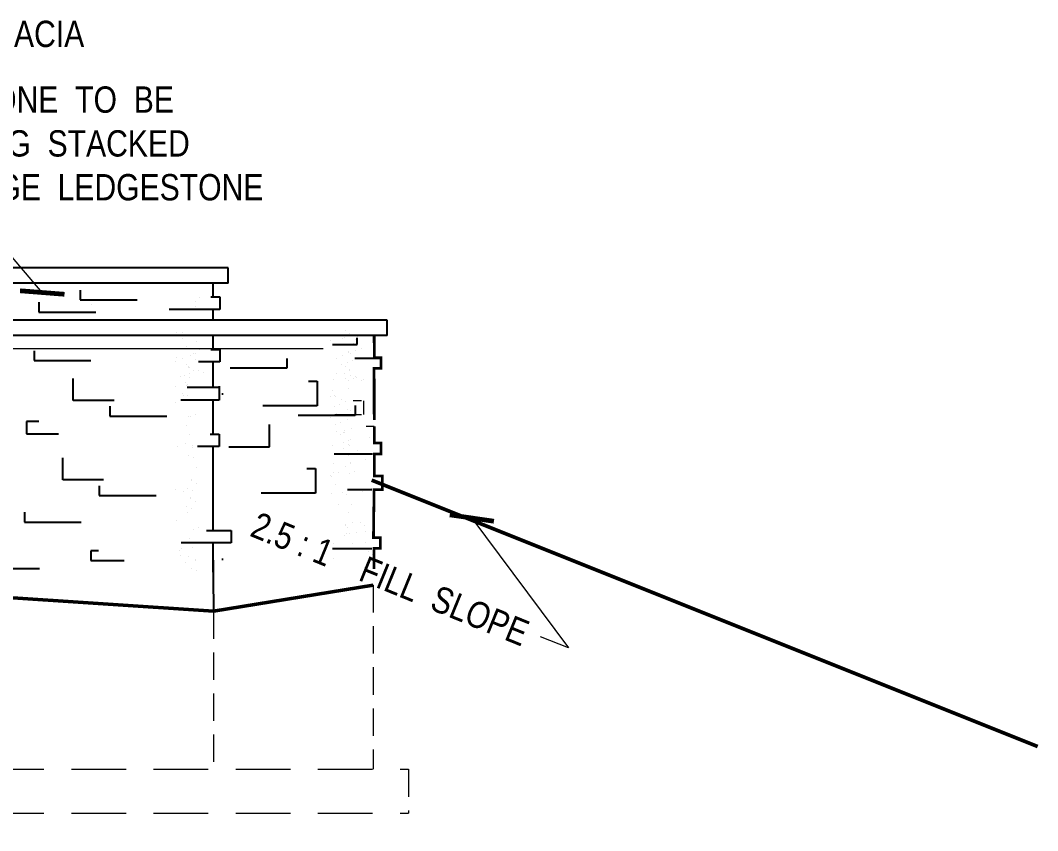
# Model space of a CAD drawing. Header units: inches. Extents: x 913 to 4010, y 85 to 6286.
# Drawn here: x 3668.3 to 3900.5, y 305.5 to 490.4 of the extents above; entities that cross this region are included whole.
import ezdxf

# ---------------------------------------------------------------- set-up
doc = ezdxf.new("R2010")
doc.units = ezdxf.units.IN
doc.header["$MEASUREMENT"] = 0
doc.linetypes.add('CENTER', pattern=[2, 1.25, -0.25, 0.25, -0.25])
doc.linetypes.add('HIDDEN', pattern=[0.375, 0.25, -0.125])
doc.layers.add('FINISHED GRADE', color=3, linetype='Continuous', lineweight=50)
doc.layers.add('FOUNDATION', color=7, linetype='HIDDEN', lineweight=20)
for name, color, linetype in [('NORTH_ELEVATION', 7, 'Continuous'), ('SOUTH_ELEVATION', 7, 'Continuous'), ('SOUTH_ELEVATION_TEXT', 7, 'Continuous')]:
    doc.layers.add(name, color=color, linetype=linetype)
doc.styles.add('ARCHENT', font='technical.ttf', dxfattribs={"height": 6})
doc.styles.add('ARCHENTLTD', font='technical.ttf', dxfattribs={"height": 0.1875})
doc.dimstyles.new('ARCHENTLTD', dxfattribs={"dimscale": 0.05, "dimtxt": 0.1875, "dimasz": 3, "dimexe": 9, "dimexo": 1, "dimgap": 2.5, "dimtad": 0, "dimdec": 1, "dimzin": 1, "dimdsep": 46, "dimlunit": 4, "dimtxsty": 'ARCHENTLTD', "dimblk": 'ARCHTICK', "dimcen": 6, "dimclrd": 256, "dimclre": 256, "dimclrt": 256, "dimaunit": 1, "dimadec": 0, "dimazin": 0, "dimtfac": 1, "dimtdec": 1, "dimtofl": 0, "dimtmove": 1, "dimatfit": 3, "dimldrblk": 'ARCHTICK', "dimfxl": 1, "dimfrac": 2, "dimtolj": 1, "dimtzin": 0, "dimlwd": 9, "dimlwe": 9, "dimarcsym": 0})

# ---------------------------------------------------------------- blocks, each defined once
blk = doc.blocks.new('_ArchTick')
at = {"color": 0, "linetype": 'ByBlock', "const_width": 0.15}
blk.add_lwpolyline([(-0.5, -0.5), (0.5, 0.5)], dxfattribs=at)

msp = doc.modelspace()

# ---------------------------------------------------------------- hatches: boundary and pattern name
at = {"layer": 'NORTH_ELEVATION', "linetype": 'Continuous', "ltscale": 0.5}
h = msp.add_hatch(dxfattribs=at)
h.set_pattern_fill('AR-SAND', color=27, scale=36, style=0)
h.set_pattern_definition([(142.5, (4013.052195551773, 1204.703247784856), (2.267760891945894, 69.36565568447371), [0, -54.72, 0, -61.2, 0, -58.5]), (172.5, (4013.052195551773, 1204.703247784856), (-63.71196138963818, 101.5972583482707), [0, -29.52, 0, -49.32000000000001, 0, -18.9]), (212.5, (4057.332195551772, 1204.703247784856), (-112.1091070230538, 0.2037259273307219), [0, -18, 0, -64.8, 0, -84.60000000000001]), (222.5, (4057.332195551772, 1204.703247784856), (-108.2205577646026, 31.59632033763297), [0, -9, 0, -42.48, 0, -48.6])])
h.paths.add_polyline_path([(3707.24217178551, 417.4828014544073), (3717.925417588279, 417.4829375887189), (3717.925417588279, 311.4880005255832), (3715.913344425632, 311.4880005255832), (3715.913344425632, 307.4880005255832), (3717.891886942775, 307.4880005255832), (3717.891886942775, 305.4880005255832), (3707.24217178551, 305.4880005255832)])

# ---------------------------------------------------------------- linework, layer by layer
at = {"layer": 'FINISHED GRADE', "color": 3, "ltscale": 25}
msp.add_line((3748.494645324727, 385.5173335094884), (3900.452546145709, 324.7028857393603), dxfattribs=at)
at = {"layer": 'FINISHED GRADE', "color": 3}
for p, q in [((3623.619032276445, 361.5198111035062), (3712.34905176759, 355.5499907631365)), ((3712.34905176759, 355.5499907631364), (3748.839490760227, 361.5198111035062))]:
    msp.add_line(p, q, dxfattribs=at)
at = {"layer": 'FOUNDATION', "color": 7, "ltscale": 25}
for p, q in [((3748.839490760227, 361.5198111035062), (3748.839490760227, 319.4880005255796)), ((3712.34905176759, 355.5499907631365), (3712.34905176759, 319.4880005255797))]:
    msp.add_line(p, q, dxfattribs=at)
at = {"layer": 'FOUNDATION', "ltscale": 25}
msp.add_line((3756.839490760227, 319.4880005255797), (3756.839490760227, 309.4880005255832), dxfattribs=at)
at = {"layer": 'NORTH_ELEVATION', "color": 27}
for p, q in [((3715.720900437247, 433.9880005255832), (3648.723888293535, 433.9880005255832)), ((3715.720900437247, 430.4880005255832), (3715.720900437247, 433.9880005255832)), ((3715.720900437247, 430.4880005255832), (3648.723888293535, 430.4880005255832)), ((3752.023963485666, 421.9880005255832), (3648.723888293535, 421.9880005255832)), ((3752.023963485666, 418.4880005255832), (3752.023963485666, 421.9880005255832)), ((3752.023963485666, 418.4880005255832), (3648.723888293535, 418.4880005255832))]:
    msp.add_line(p, q, dxfattribs=at)
at = {"layer": 'NORTH_ELEVATION', "color": 27, "linetype": 'Continuous', "ltscale": 0.5}
for p, q in [((3712.18742340187, 430.4880005255832), (3712.18742340187, 427.3192547172189)), ((3712.187423401871, 424.4819558886525), (3712.187423401871, 421.9880005255832)), ((3712.18742340187, 418.4880005255832), (3712.18742340187, 415.3192547172189)), ((3741.913239046678, 417.7298164491544), (3741.913239046678, 417.7298164491544)), ((3712.187423401871, 412.4819558886525), (3712.187423401871, 406.9665816523602)), ((3712.18742340187, 403.7136886270491), (3712.18742340187, 395.988069572978)), ((3712.18742340187, 393.1417900568731), (3712.18742340187, 374.0248078797658)), ((3712.18742340187, 371.1785283636609), (3712.34905176759, 355.5499907631365)), ((3707.324950512669, 365.321560286473), (3707.324950512669, 365.321560286473))]:
    msp.add_line(p, q, dxfattribs=at)
at = {"layer": 'NORTH_ELEVATION', "color": 27, "linetype": 'Continuous', "lineweight": 20, "ltscale": 0.5}
for p, q in [((3709.271119706532, 427.2263144439908, 8.929825600591908), (3709.271119706532, 427.2263144439908, 8.929825600591908)), ((3708.261412100551, 426.3689146256579), (3708.261412100551, 426.3689146256579)), ((3708.294495204575, 425.105989749238, 8.929825600591908), (3708.294495204575, 425.105989749238, 8.929825600591908)), ((3709.979375394479, 424.5691614718139, 8.929825600591908), (3709.979375394479, 424.5691614718139, 8.929825600591908)), ((3742.190321755123, 417.9553425842003), (3742.190321755123, 417.9553425842003)), ((3743.384826281123, 418.8743059413521), (3743.384826281123, 418.8743059413521)), ((3708.595728424606, 417.2144072923259, 8.929825600591908), (3708.595728424606, 417.2144072923259, 8.929825600591908)), ((3744.36145078308, 416.7539812465993), (3744.36145078308, 416.7539812465993)), ((3707.176975956788, 413.9392042057814), (3707.176975956788, 413.9392042057814)), ((3707.82361760298, 414.3261899171807), (3707.82361760298, 414.3261899171807)), ((3708.261412100551, 414.3689146256579), (3708.261412100551, 414.3689146256579)), ((3709.271119706532, 415.2263144439908, 8.929825600591908), (3709.271119706532, 415.2263144439908, 8.929825600591908)), ((3741.889914521017, 414.0213992809006), (3741.889914521017, 414.0213992809006)), ((3743.084419047017, 414.9403626380524), (3743.084419047017, 414.9403626380524)), ((3706.200351454831, 411.8188795110286), (3706.200351454831, 411.8188795110286)), ((3706.65243760264, 411.5367361060787), (3706.65243760264, 411.5367361060787)), ((3708.294495204575, 413.105989749238, 8.929825600591908), (3708.294495204575, 413.105989749238, 8.929825600591908)), ((3709.979375394479, 412.5691614718139, 8.929825600591908), (3709.979375394479, 412.5691614718139, 8.929825600591908)), ((3741.504891586942, 411.953111423155), (3741.504891586942, 411.953111423155)), ((3742.589327730705, 411.5234010032784), (3742.589327730705, 411.5234010032784)), ((3744.061043548973, 412.8200379432997), (3744.061043548973, 412.8200379432997)), ((3705.675813100684, 409.416411411326), (3705.675813100684, 409.416411411326)), ((3706.875742736757, 409.8307866626935), (3706.875742736757, 409.8307866626935)), ((3707.84694212864, 410.6177727489269), (3707.84694212864, 410.6177727489269)), ((3709.002750892522, 410.4488367770612, 8.929825600591908), (3709.002750892522, 410.4488367770612, 8.929825600591908)), ((3742.191147741048, 409.9129817378127), (3742.191147741048, 409.9129817378127)), ((3743.385652267048, 410.8319450949646), (3743.385652267048, 410.8319450949646)), ((3743.565952232661, 409.4030763085257), (3743.565952232661, 409.4030763085257)), ((3744.362276769004, 408.7116204002118), (3744.362276769004, 408.7116204002118)), ((3703.775517880967, 406.881599457435), (3703.775517880967, 406.881599457435)), ((3705.899118234801, 407.7104619679408), (3705.899118234801, 407.7104619679408)), ((3706.351204382609, 407.4283185629909), (3706.351204382609, 407.4283185629909)), ((3707.545708908609, 406.509355205839), (3707.545708908609, 406.509355205839)), ((3705.374579880653, 405.3079938682381), (3705.374579880653, 405.3079938682381)), ((3740.060690516001, 404.8463794472045), (3740.060690516001, 404.8463794472045)), ((3703.798842406627, 403.1731822891811), (3703.798842406627, 403.1731822891811)), ((3741.037315017958, 402.7260547524518), (3741.037315017958, 402.7260547524518)), ((3741.505717572866, 403.9107505767674), (3741.505717572866, 403.9107505767674)), ((3742.590153716629, 403.4810401568909), (3742.590153716629, 403.4810401568909)), ((3707.146702933028, 400.0774136249172), (3707.146702933028, 400.0774136249172)), ((3708.231139076791, 400.5071240447937), (3708.231139076791, 400.5071240447937)), ((3739.167419210032, 399.8189985469648), (3739.167419210032, 399.8189985469648)), ((3740.361923736032, 400.7379619041167), (3740.361923736032, 400.7379619041167)), ((3742.89138693666, 399.3726226138031), (3742.89138693666, 399.3726226138031)), ((3743.566778218586, 401.3607154621382), (3743.566778218586, 401.3607154621382)), ((3706.170078431071, 397.9570889301644), (3706.170078431071, 397.9570889301644)), ((3741.338548237988, 398.6176372093639), (3741.338548237988, 398.6176372093639)), ((3743.868011438616, 397.2522979190503), (3743.868011438616, 397.2522979190503)), ((3706.845469712997, 395.9689960818293), (3706.845469712997, 395.9689960818293)), ((3742.112502445239, 396.3954670591697), (3742.112502445239, 396.3954670591697)), ((3742.183131248713, 396.7154696416262), (3742.183131248713, 396.7154696416262)), ((3704.183039354778, 393.062533585048), (3704.183039354778, 393.062533585048)), ((3705.868845211041, 393.8486713870766), (3705.868845211041, 393.8486713870766)), ((3707.553725400944, 393.3118431096525), (3707.553725400944, 393.3118431096525)), ((3739.566425185613, 393.387056966043), (3739.566425185613, 393.387056966043)), ((3742.089177919578, 392.6870498909159), (3742.089177919578, 392.6870498909159)), ((3743.159755750669, 394.5951449468735), (3743.159755750669, 394.5951449468735)), ((3743.283682445578, 393.6060132480677), (3743.283682445578, 393.6060132480677)), ((3706.577100898988, 391.1915184148997), (3706.577100898988, 391.1915184148997)), ((3740.54304968757, 391.2667322712903), (3740.54304968757, 391.2667322712903)), ((3744.260306947534, 391.485688553315), (3744.260306947534, 391.485688553315)), ((3708.57146721666, 388.4562317887539), (3708.57146721666, 388.4562317887539)), ((3739.867658405644, 389.2786394229552), (3739.867658405644, 389.2786394229552)), ((3742.390411139609, 388.578632347828), (3742.390411139609, 388.578632347828)), ((3743.584915665609, 389.4975957049799), (3743.584915665609, 389.4975957049799)), ((3707.400287216321, 385.6667779776519), (3707.400287216321, 385.6667779776519)), ((3739.159402717697, 386.6214864507783), (3739.159402717697, 386.6214864507783)), ((3740.8442829076, 387.1583147282024), (3740.8442829076, 387.1583147282024)), ((3744.561540167565, 387.3772710102271), (3744.561540167565, 387.3772710102271)), ((3706.423662714365, 383.5464532828992), (3706.423662714365, 383.5464532828992)), ((3708.594791742321, 384.7478146205001), (3708.594791742321, 384.7478146205001)), ((3740.136027219653, 384.5011617560256), (3740.136027219653, 384.5011617560256)), ((3707.09905399629, 381.5583604345641), (3707.09905399629, 381.5583604345641)), ((3741.704980971427, 382.5764011867827), (3741.704980971427, 382.5764011867827)), ((3742.78941711519, 382.1466907669062), (3742.78941711519, 382.1466907669062)), ((3706.122429494334, 379.4380357398113), (3706.122429494334, 379.4380357398113)), ((3708.29355852229, 380.6393970774122), (3708.29355852229, 380.6393970774122)), ((3743.766041617147, 380.0263660721535), (3743.766041617147, 380.0263660721535)), ((3743.090650335221, 378.0382732238184), (3743.090650335221, 378.0382732238184)), ((3707.894552546709, 374.2074554964904), (3707.894552546709, 374.2074554964904)), ((3708.978988690472, 374.6371659163669), (3708.978988690472, 374.6371659163669)), ((3742.382394647274, 375.3811202516415), (3742.382394647274, 375.3811202516415)), ((3744.067274837177, 375.9179485290656), (3744.067274837177, 375.9179485290656)), ((3706.917928044752, 372.0871308017377), (3706.917928044752, 372.0871308017377)), ((3743.35901914923, 373.2607955568888), (3743.35901914923, 373.2607955568888)), ((3707.593319326678, 370.0990379534026), (3707.593319326678, 370.0990379534026)), ((3706.616694824722, 367.9787132586498), (3706.616694824722, 367.9787132586498)), ((3708.301575014625, 367.4418849812257), (3708.301575014625, 367.4418849812257))]:
    msp.add_line(p, q, dxfattribs=at)
at = {"layer": 'NORTH_ELEVATION', "color": 7, "linetype": 'Continuous', "lineweight": 20, "ltscale": 0.5}
msp.add_line((3705.404852904413, 419.1697844491023), (3705.404852904413, 419.1697844491023), dxfattribs=at)
at = {"layer": 'NORTH_ELEVATION', "linetype": 'HIDDEN', "lineweight": 5, "ltscale": 50}
for p, q in [((3623.681295592131, 319.4880005255799), (3756.839490760227, 319.4880005255796)), ((3623.681295592131, 309.4880005255832), (3756.839490760227, 309.4880005255832))]:
    msp.add_line(p, q, dxfattribs=at)
at = {"layer": 'SOUTH_ELEVATION', "color": 27, "linetype": 'Continuous', "ltscale": 0.5}
for p, q in [((3681.969722215524, 428.8863757700938), (3681.969722215524, 426.63154844988)), ((3711.766939095002, 427.3192547172189), (3713.801496477369, 427.3192547172189)), ((3713.801496477369, 427.3192547172189), (3713.801496477369, 424.472975201114)), ((3672.531160108584, 426.0825592342162), (3672.531160108584, 423.8277319140025)), ((3681.969722215524, 426.63154844988), (3694.944527891273, 426.63154844988)), ((3672.531160108584, 423.8277319140025), (3685.505965784333, 423.8277319140025)), ((3713.801496477369, 424.472975201114), (3702.251076386719, 424.472975201114)), ((3745.182093375627, 416.4308353916176), (3745.182093375627, 418.0048011643589)), ((3739.540869478934, 416.4308353916176), (3745.182093375627, 416.4308353916176)), ((3671.42558442845, 415.0300863618131), (3671.42558442845, 412.7752590415994)), ((3711.766939095002, 415.3192547172189), (3713.801496477369, 415.3192547172189)), ((3713.801496477369, 415.3192547172189), (3713.801496477369, 412.472975201114)), ((3729.12375295376, 413.2692480592041), (3729.12375295376, 411.0144207389903)), ((3744.617969659294, 413.2990266243278), (3750.823317272318, 413.2990266243278)), ((3671.42558442845, 412.7752590415994), (3684.400390104199, 412.7752590415994)), ((3713.801496477369, 412.472975201114), (3708.918553453034, 412.472975201114)), ((3729.12375295376, 411.0144207389903), (3716.148947278011, 411.0144207389903)), ((3680.375051801329, 403.6546647317782), (3680.375051801329, 408.7280299643444)), ((3713.70003530439, 406.6000059290791), (3706.37563403452, 406.6000059290791)), ((3713.627347428896, 406.9665816523602), (3713.627347428896, 403.7136886270491)), ((3734.054058432584, 408.0586178775666), (3736.028478173116, 408.0586178775666)), ((3736.028478173116, 408.0586178775666), (3736.028478173116, 402.4215420528635)), ((3689.683079854183, 403.6546647317782), (3680.375051801329, 403.6546647317782)), ((3688.723877334511, 402.3438706284833), (3688.723877334511, 400.0890433082695)), ((3713.627347428896, 403.713974651688), (3704.903509160528, 403.7139746516882)), ((3736.028478173116, 402.4215420528635), (3723.617782947066, 402.4215420528635)), ((3744.663355648664, 402.5380119815554), (3744.663355648664, 400.2831846613417)), ((3688.723877334511, 400.0890433082695), (3701.69868301026, 400.0890433082695)), ((3744.663355648664, 400.2831846613417), (3731.688549972915, 400.2831846613417)), ((3745.234569654473, 400.3380414605151), (3745.234569654473, 400.3380414605151)), ((3669.655901909114, 398.8978326627375), (3669.655901909114, 396.0515531466326)), ((3672.50427428445, 398.8978326627375), (3669.655901909114, 398.8978326627375)), ((3725.142822069486, 393.0895660120441), (3725.142822069486, 398.1629312446103)), ((3669.655901909114, 396.0515531466326), (3676.980303178984, 396.0515531466326)), ((3711.592790046529, 395.988069572978), (3713.627347428896, 395.988069572978)), ((3713.627347428896, 395.988069572978), (3713.627347428896, 393.1417900568731)), ((3713.627347428896, 393.1417900568731), (3708.744404404561, 393.1417900568731)), ((3715.834794016632, 393.0895660120441), (3725.142822069486, 393.0895660120441)), ((3677.956785295271, 385.5321278116389), (3677.956785295271, 390.6054930442051)), ((3739.89838781335, 391.4856885533147), (3748.622226081719, 391.485688553315)), ((3733.651242190962, 388.1650969192779), (3735.625661931495, 388.1650969192779)), ((3735.625661931495, 388.1650969192779), (3735.625661931495, 382.5280210945748)), ((3687.264813348125, 385.5321278116389), (3677.956785295271, 385.5321278116389)), ((3686.305610828453, 384.221333708344), (3686.305610828453, 381.9665063881303)), ((3742.917390877715, 383.3359301974606), (3748.486404497656, 383.3359301974606)), ((3686.305610828453, 381.9665063881303), (3699.280416504202, 381.9665063881303)), ((3735.625661931495, 382.5280210945748), (3723.214966705445, 382.5280210945748)), ((3669.214905255912, 378.1628290233775), (3669.214905255912, 375.9080017031638)), ((3669.214905255912, 375.9080017031638), (3682.189710931661, 375.9080017031638)), ((3710.778192322286, 374.0248078797658), (3716.408784345948, 374.0248078797658)), ((3716.40878434595, 374.0248078797658), (3716.40878434595, 371.1785283636609)), ((3686.09211114884, 369.3698067928854), (3684.399753266473, 369.3698067928854)), ((3684.399753266473, 369.3698067928854), (3684.399753266473, 367.1149794726707)), ((3716.40878434595, 371.1785283636609), (3705.015268311346, 371.1785283636609)), ((3739.514101828498, 369.9054200014552), (3748.486404497656, 369.9054200014552)), ((3684.399753266473, 367.1149794726707), (3692.015396903697, 367.1149794726707)), ((3659.704597822691, 365.2937649533087), (3672.67940349844, 365.2937649533087))]:
    msp.add_line(p, q, dxfattribs=at)
at = {"layer": 'SOUTH_ELEVATION', "color": 27, "linetype": 'Continuous', "lineweight": 20, "ltscale": 0.75}
for p, q in [((3684.522811434651, 425.6829716166503), (3684.522811434651, 425.6829716166503)), ((3709.917840257146, 424.306970048691, 9.929825600591903), (3709.917840257146, 424.306970048691, 9.929825600591903)), ((3743.446361418456, 418.6121145182292, 0.9999999999999944), (3743.446361418456, 418.6121145182292, 0.9999999999999944)), ((3743.192949595853, 416.2965779703841, 0.9999999999999944), (3743.192949595853, 416.2965779703841, 0.9999999999999944)), ((3743.14595418435, 414.6781712149295, 0.9999999999999944), (3743.14595418435, 414.6781712149295, 0.9999999999999944)), ((3706.590902465307, 411.2745446829558, 0.9999999999999944), (3706.590902465307, 411.2745446829558, 0.9999999999999944)), ((3709.917840257146, 412.306970048691, 9.929825600591903), (3709.917840257146, 412.306970048691, 9.929825600591903)), ((3742.892542361747, 412.3626346670844, 0.9999999999999944), (3742.892542361747, 412.3626346670844, 0.9999999999999944)), ((3706.84431428791, 408.9590081351107, 0.9999999999999944), (3706.84431428791, 408.9590081351107, 0.9999999999999944)), ((3710.171252079749, 409.9914335008459, 9.929825600591903), (3710.171252079749, 409.9914335008459, 9.929825600591903)), ((3743.44718740438, 410.5697536718417, 0.9999999999999944), (3743.44718740438, 410.5697536718417, 0.9999999999999944)), ((3706.289669245277, 407.166127139868, 0.9999999999999944), (3706.289669245277, 407.166127139868, 0.9999999999999944)), ((3743.193775581777, 408.2542171239966, 0.9999999999999944), (3743.193775581777, 408.2542171239966, 0.9999999999999944)), ((3706.54308106788, 404.8505905920229, 0.9999999999999944), (3706.54308106788, 404.8505905920229, 0.9999999999999944)), ((3740.122225653334, 404.5841880240816, 0.9999999999999944), (3740.122225653334, 404.5841880240816, 0.9999999999999944)), ((3739.868813830731, 402.2686514762365, 0.9999999999999944), (3739.868813830731, 402.2686514762365, 0.9999999999999944)), ((3740.423458873364, 400.4757704809938, 0.9999999999999944), (3740.423458873364, 400.4757704809938, 0.9999999999999944)), ((3740.170047050761, 398.1602339331487, 0.9999999999999944), (3740.170047050761, 398.1602339331487, 0.9999999999999944)), ((3742.244666386046, 396.4532782185033, 0.9999999999999944), (3742.244666386046, 396.4532782185033, 0.9999999999999944)), ((3707.492190263612, 393.0496516865296, 0.9999999999999944), (3707.492190263612, 393.0496516865296, 0.9999999999999944)), ((3741.991254563442, 394.1377416706582, 0.9999999999999944), (3741.991254563442, 394.1377416706582, 0.9999999999999944)), ((3743.345217582911, 393.3438218249448, 0.9999999999999944), (3743.345217582911, 393.3438218249448, 0.9999999999999944)), ((3707.745602086215, 390.7341151386845, 0.9999999999999944), (3707.745602086215, 390.7341151386845, 0.9999999999999944)), ((3743.091805760308, 391.0282852770997, 0.9999999999999944), (3743.091805760308, 391.0282852770997, 0.9999999999999944)), ((3743.646450802941, 389.235404281857, 0.9999999999999944), (3743.646450802941, 389.235404281857, 0.9999999999999944)), ((3707.338752078988, 385.404586554529, 0.9999999999999944), (3707.338752078988, 385.404586554529, 0.9999999999999944)), ((3739.22093785503, 386.3592950276554, 0.9999999999999944), (3739.22093785503, 386.3592950276554, 0.9999999999999944)), ((3743.393038980338, 386.9198677340119, 0.9999999999999944), (3743.393038980338, 386.9198677340119, 0.9999999999999944)), ((3703.697502364202, 383.2895246789387, 0.9999999999999944), (3703.697502364202, 383.2895246789387, 0.9999999999999944)), ((3707.592163901591, 383.0890500066839, 0.9999999999999944), (3707.592163901591, 383.0890500066839, 0.9999999999999944)), ((3707.037518858958, 381.2961690114412, 0.9999999999999944), (3707.037518858958, 381.2961690114412, 0.9999999999999944)), ((3707.290930681561, 378.9806324635961, 0.9999999999999944), (3707.290930681561, 378.9806324635961, 0.9999999999999944)), ((3742.443929784607, 375.1189288285186, 0.9999999999999944), (3742.443929784607, 375.1189288285186, 0.9999999999999944)), ((3742.190517962003, 372.8033922806735, 0.9999999999999944), (3742.190517962003, 372.8033922806735, 0.9999999999999944)), ((3708.240039877292, 367.1796935581028, 0.9999999999999944), (3708.240039877292, 367.1796935581028, 0.9999999999999944))]:
    msp.add_line(p, q, dxfattribs=at)
at = {"layer": 'SOUTH_ELEVATION', "color": 27, "linetype": 'Continuous', "lineweight": 20, "ltscale": 0.5}
for p, q in [((3703.888082376473, 419.1306628015843), (3703.888082376473, 419.1306628015843)), ((3703.967058829748, 413.592418332177), (3703.967058829748, 413.592418332177)), ((3743.533748985515, 414.3622832238702), (3743.533748985515, 414.3622832238702)), ((3744.810227137251, 415.1513461080851), (3744.810227137251, 415.1513461080851)), ((3746.141893766616, 415.5327697748467), (3746.141893766616, 415.5327697748467)), ((3703.79879526602, 412.4736536311366), (3703.79879526602, 412.4736536311366)), ((3705.262041004423, 413.2402809971538), (3705.262041004423, 413.2402809971538)), ((3740.370866335302, 413.2072446739878), (3740.370866335302, 413.2072446739878)), ((3743.180921653565, 406.3321342192585), (3743.180921653565, 406.3321342192585)), ((3705.484826766528, 404.7878906399751), (3705.484826766528, 404.7878906399751)), ((3739.1497032421, 404.557180471448), (3739.1497032421, 404.557180471448)), ((3739.522490115095, 405.8504925699665), (3739.522490115095, 405.8504925699665)), ((3741.037315017958, 402.7260547524518), (3741.037315017958, 402.7260547524518)), ((3746.114661402319, 403.584892147808), (3744.258327951216, 403.584892147808)), ((3746.648138437696, 400.4932721181174), (3746.648138437696, 403.584892147808)), ((3706.598392298406, 400.0518373336406), (3706.598392298406, 400.0518373336406)), ((3740.030335535436, 400.4932721181174), (3746.114661402319, 400.4932721181174)), ((3742.934945771037, 401.5171306336715), (3742.934945771037, 401.5171306336715)), ((3749.048288593312, 397.7493361314503), (3747.191955142208, 397.7493361314503)), ((3740.545595919343, 396.7018606232471), (3740.545595919343, 396.7018606232471)), ((3741.375032923254, 395.9418216396793), (3741.375032923254, 395.9418216396793)), ((3743.671472535226, 394.7455390298812), (3743.671472535226, 394.7455390298812)), ((3744.671642643711, 391.4575947068781), (3744.671642643711, 391.4575947068781)), ((3745.289975581715, 392.3544376372402), (3745.289975581715, 392.3544376372402)), ((3746.051516801344, 391.6673344999554), (3746.051516801344, 391.6673344999554)), ((3739.716643465087, 387.2157665503291), (3739.716643465087, 387.2157665503291)), ((3706.423662714365, 383.5464532828992), (3706.423662714365, 383.5464532828992)), ((3746.011643505738, 383.3322173606762), (3746.011643505738, 383.3322173606762)), ((3705.594225710453, 382.7864142993315), (3705.594225710453, 382.7864142993315)), ((3739.365908899991, 382.5275233856396), (3739.365908899991, 382.5275233856396)), ((3746.334986912837, 382.9966275393961), (3746.334986912837, 382.9966275393961)), ((3740.985745344636, 379.9532640977638), (3740.985745344636, 379.9532640977638)), ((3703.814053971527, 376.1683617304682), (3703.814053971527, 376.1683617304682)), ((3706.475065751968, 378.2005110007367), (3706.475065751968, 378.2005110007367)), ((3743.0360838075, 374.7203640632763), (3743.0360838075, 374.7203640632763)), ((3745.998182201134, 375.8490535864987), (3745.998182201134, 375.8490535864987)), ((3746.827619205045, 375.089014602931), (3746.827619205045, 375.089014602931)), ((3747.161459515717, 373.85671866953), (3747.161459515717, 373.85671866953)), ((3742.765917083562, 373.3352115289006), (3742.765917083562, 373.3352115289006)), ((3744.93371456058, 373.511439944496), (3744.93371456058, 373.511439944496)), ((3704.699540623677, 369.3763986663519), (3704.699540623677, 369.3763986663519)), ((3705.150857099971, 369.8783262662707), (3705.150857099971, 369.8783262662707)), ((3739.856459781652, 370.9409281962621), (3739.856459781652, 370.9409281962621)), ((3740.283583688074, 369.8743526292117), (3740.283583688074, 369.8743526292117)), ((3741.201445632748, 369.6927904951103), (3741.201445632748, 369.6927904951103)), ((3744.077745343321, 370.93532644226), (3744.077745343321, 370.93532644226)), ((3746.953510863693, 371.2436945713798), (3746.953510863693, 371.2436945713798)), ((3704.913481502847, 368.379613575099), (3704.913481502847, 368.379613575099)), ((3739.824290270414, 367.6862847560342), (3739.824290270414, 367.6862847560342)), ((3705.983513289072, 366.797856757416), (3705.983513289072, 366.797856757416))]:
    msp.add_line(p, q, dxfattribs=at)
at = {"layer": 'SOUTH_ELEVATION', "color": 31, "linetype": 'Continuous', "ltscale": 0.5}
for p, q in [((3742.497761230615, 419.7019238972096), (3742.497761230615, 419.7019238972096)), ((3745.144196803806, 418.2417817343805), (3745.144196803806, 418.2417817343805)), ((3748.019962324178, 418.5501498635003), (3748.019962324178, 418.5501498635003)), ((3744.849826156423, 409.1030341627227), (3744.849826156423, 409.1030341627227)), ((3747.863381109073, 395.2271806791732), (3747.863381109073, 395.2271806791732)), ((3747.102750432168, 390.2486705880979), (3747.102750432168, 390.2486705880979)), ((3748.353931990734, 383.640585489796), (3748.353931990734, 383.640585489796)), ((3748.839447304841, 380.1891346613049), (3748.839447304841, 380.1891346613049)), ((3747.77835394006, 369.2310010176354), (3747.77835394006, 369.2310010176354)), ((3748.607790943971, 368.4709620340677), (3748.607790943971, 368.4709620340677)), ((3746.901927135824, 365.6552136182786), (3746.901927135824, 365.6552136182786)), ((3747.44492962721, 365.1860117089707), (3747.44492962721, 365.1860117089707))]:
    msp.add_line(p, q, dxfattribs=at)
at = {"layer": 'SOUTH_ELEVATION', "color": 7, "linetype": 'Continuous', "lineweight": 20, "ltscale": 0.5}
for p, q in [((3705.216145823487, 417.827188433932), (3705.216145823487, 417.827188433932)), ((3704.932675711993, 409.1564814733724), (3704.932675711993, 409.1564814733724)), ((3740.51364289283, 409.8253606756623), (3740.51364289283, 409.8253606756623)), ((3742.411273645909, 408.616436556882), (3742.411273645909, 408.616436556882)), ((3739.75598732597, 408.4612252502118), (3739.75598732597, 408.4612252502118))]:
    msp.add_line(p, q, dxfattribs=at)
at = {"layer": 'SOUTH_ELEVATION', "color": 7, "linetype": 'Continuous', "ltscale": 0.5}
for p, q in [((3706.209104719787, 416.0403948755554), (3706.209104719787, 416.0403948755554)), ((3739.031939233436, 417.437087759344), (3739.031939233436, 417.437087759344)), ((3744.667629431488, 417.6794553816344), (3744.667629431488, 417.6794553816344)), ((3744.95109954298, 409.0087484210742), (3744.95109954298, 409.0087484210742)), ((3746.212740195711, 408.342995179155), (3746.212740195711, 408.342995179155)), ((3746.665565891746, 408.4334638516359), (3746.665565891746, 408.4334638516359))]:
    msp.add_line(p, q, dxfattribs=at)
at = {"layer": 'SOUTH_ELEVATION', "color": 31, "linetype": 'Continuous', "lineweight": 20, "ltscale": 0.5}
msp.add_line((3706.823983729119, 411.2943754517794), (3706.823983729119, 411.2943754517794), dxfattribs=at)
at = {"layer": 'SOUTH_ELEVATION', "color": 23, "linetype": 'Continuous', "ltscale": 0.5}
for p, q in [((3712.18742340187, 392.9880005255829), (3712.18742340187, 374.0347295044926)), ((3712.18742340187, 371.0188277075981), (3712.18742340187, 364.4830897561137))]:
    msp.add_line(p, q, dxfattribs=at)
at = {"layer": 'SOUTH_ELEVATION', "color": 27, "linetype": 'Continuous', "ltscale": 0.75}
msp.add_line((3708.493451699896, 364.8641570102577, 0.9999999999999944), (3708.493451699896, 364.8641570102577, 0.9999999999999944), dxfattribs=at)
at = {"layer": 'SOUTH_ELEVATION', "color": 27, "linetype": 'Continuous', "ltscale": 0.75, "const_width": 0.625}
for points in [[(3749.023963485666, 418.4880005255832), (3749.078566465572, 413.4762806428912)], [(3748.77109675332, 413.4762806428912), (3750.618155388367, 413.4762806428912), (3750.618155388367, 411.0029891336394), (3748.728836093374, 411.0029891336394)], [(3749.021452466218, 411.0029891336394), (3749.045251378544, 399.2493361314503)], [(3749.048288580861, 397.7493422812074), (3749.055963752518, 393.9587781093194)], [(3748.773433115013, 393.9589800625668), (3750.618155388367, 393.9589800625668), (3750.618155388367, 391.485688553315), (3748.749451049443, 391.485688553315)], [(3749.060971676986, 391.4854967401623), (3749.071213056886, 386.4275502271512), (3750.92754650799, 386.4275502271512), (3750.92754650799, 383.3359301974606), (3749.019881533033, 383.3359301974606), (3748.871059383298, 372.378711510707), (3750.418001714779, 372.378711510707), (3750.418001714779, 369.9054200014552), (3749.019881533033, 369.9054200014552), (3749.019881533033, 365.2373235569853)]]:
    msp.add_lwpolyline(points, dxfattribs=at)
at = {"layer": 'SOUTH_ELEVATION_TEXT', "color": 1, "linetype": 'CENTER', "lineweight": 5, "ltscale": 100}
msp.add_line((3737.390818542686, 415.4880005255832), (2120.890146765427, 415.4813150321727), dxfattribs=at)

# ---------------------------------------------------------------- texts
at = {"layer": 'SOUTH_ELEVATION_TEXT', "color": 7, "linetype": 'Continuous', "ltscale": 0.5, "insert": (3617.580978200691, 490.3517359108919), "char_height": 6, "width": 91.5, "attachment_point": 1, "style": 'ARCHENT'}
msp.add_mtext('R.S.  CEDAR  FACIA', dxfattribs=at)
at = {"layer": 'SOUTH_ELEVATION_TEXT', "color": 7, "linetype": 'Continuous', "ltscale": 0.5, "insert": (3657.701114065036, 462.3128962876808), "char_height": 6, "attachment_point": 5, "style": 'ARCHENT'}
msp.add_mtext('CULTURED  STONE  TO  BE\\POWENS  CORNING  STACKED\\PBOND  WEATHER  EDGE  LEDGESTONE', dxfattribs=at)
at = {"layer": 'SOUTH_ELEVATION_TEXT', "color": 7, "linetype": 'Continuous', "ltscale": 0.5, "insert": (3752.653431554422, 362.9013790162213), "char_height": 6, "width": 93.625, "attachment_point": 5, "rotation": 337.8273172454961, "style": 'ARCHENT'}
msp.add_mtext('2.5 : 1    FILL  SLOPE', dxfattribs=at)

# ---------------------------------------------------------------- leaders
at = {"layer": 'NORTH_ELEVATION', "lineweight": 9, "ltscale": 100}
for points in [[(3673.289052602307, 428.3165008478218), (3640.877901157755, 466.2958765995099), (3662.973527245273, 466.406611660499)], [(3771.325370369417, 376.8452860716443), (3793.416178035484, 347.2281780805361), (3786.98467086961, 349.7428422209759)]]:
    msp.add_leader(points, dimstyle='ARCHENTLTD', override={"dimasz": 144, "dimgap": 1, "dimtad": 0}, dxfattribs=at)

doc.saveas('drawing.dxf')
